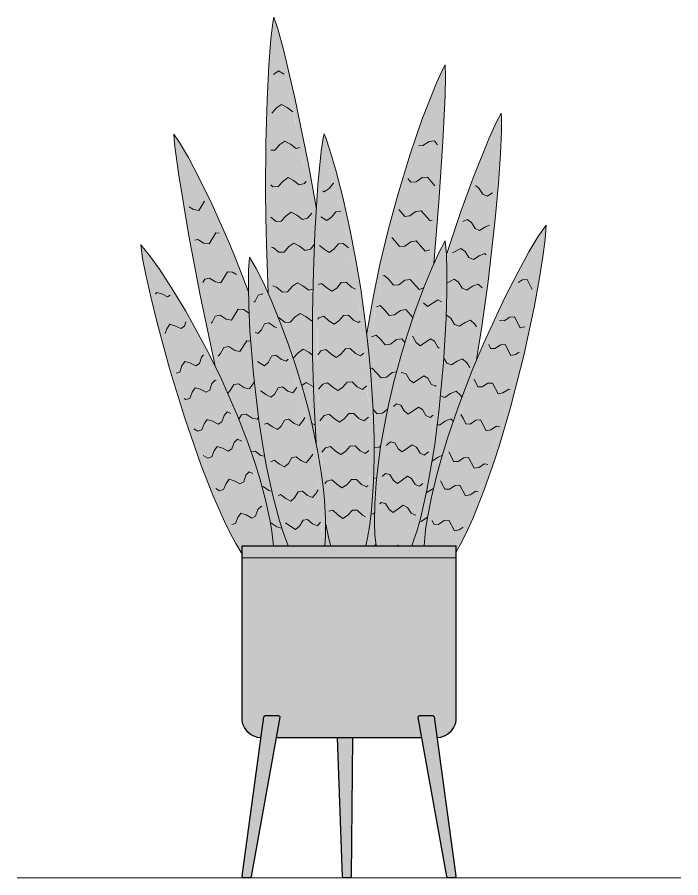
# Model space of a CAD drawing. Header units: metres. Extents: x 0 to 8.79, y -6.64 to 2.65.
# Drawn here: x 0.05 to 0.95, y -4.968 to -3.801 of the extents above; entities that cross this region are included whole.
import ezdxf

# ---------------------------------------------------------------- set-up
doc = ezdxf.new("R2010")
doc.units = ezdxf.units.M
for name, color, linetype, lineweight, true_color in [('VEG-HOJAS', 117, 'Continuous', 18, 0x2e5e38), ('VEG-MACETA', 25, 'Continuous', 25, 0x745440), ('VEG-NERVIOS', 115, 'Continuous', 9, 0x528c5c), ('VEG-TEXTO', 47, 'Continuous', 18, 0x464646)]:
    doc.layers.add(name, color=color, linetype=linetype, lineweight=lineweight, true_color=true_color)
doc.layers.add('VEG-RELLENO', color=253, linetype='Continuous', true_color=0x96c896)

# ---------------------------------------------------------------- blocks, each defined once
blk = doc.blocks.new('VEG_Sansevieria_ALZADO')
at = {"layer": 'VEG-RELLENO', "true_color": 0xded278}
h = blk.add_hatch(color=41, dxfattribs=at)
h.dxf.hatch_style = 1
h.paths.add_polyline_path([(-0.1096, 0.7927), (-0.1128, 0.8953), (-0.1132, 0.9305), (-0.1127, 0.9965), (-0.111, 1.0545), (-0.1086, 1.1022), (-0.1059, 1.1376), (-0.1035, 1.1596), (-0.1021, 1.167), (-0.0967, 1.1511), (-0.089, 1.1232), (-0.0733, 1.0579), (-0.0553, 0.9695), (-0.0443, 0.9073), (-0.0459, 0.8793), (-0.0612, 0.9684), (-0.0733, 1.0294), (-0.0848, 1.0811), (-0.0997, 1.1396), (-0.1026, 1.1018), (-0.105, 1.0543), (-0.1071, 0.9643), (-0.1068, 0.8954), (-0.1061, 0.8592), (-0.1028, 0.7769)])
at = {"layer": 'VEG-RELLENO', "true_color": 0x406d4b}
h = blk.add_hatch(color=105, dxfattribs=at)
h.dxf.hatch_style = 1
h.paths.add_polyline_path([(-0.0459, 0.8793), (-0.0489, 0.7945), (-0.0495, 0.7369), (-0.0488, 0.6783), (-0.0479, 0.6494), (-0.0447, 0.5893), (-0.0547, 0.6332), (-0.0683, 0.6817), (-0.0856, 0.7333), (-0.1028, 0.7769), (-0.1061, 0.8592), (-0.1068, 0.8954), (-0.1071, 0.9643), (-0.105, 1.0543), (-0.1026, 1.1018), (-0.0997, 1.1396), (-0.0848, 1.0811), (-0.0673, 0.9999), (-0.0552, 0.9352), (-0.0493, 0.9005)])
h.paths.add_polyline_path([(-0.0315, 0.4796), (-0.0273, 0.4599), (-0.0246, 0.45), (-0.0327, 0.45), (-0.0317, 0.4637)])
at = {"layer": 'VEG-RELLENO', "true_color": 0xded278}
h = blk.add_hatch(color=41, dxfattribs=at)
h.dxf.hatch_style = 1
h.paths.add_polyline_path([(0.0241, 0.7387), (0.0348, 0.7979), (0.0419, 0.8315), (0.0557, 0.8881), (0.0689, 0.9358), (0.0829, 0.9815), (0.099, 1.028), (0.1187, 1.0779), (0.1272, 1.0965), (0.1306, 1.1026), (0.1311, 1.087), (0.1305, 1.0604), (0.1274, 0.9987), (0.1218, 0.9163), (0.1151, 0.8331), (0.1076, 0.8156), (0.1135, 0.8859), (0.1198, 0.9736), (0.1237, 1.0428), (0.1249, 1.0771), (0.1119, 1.0453), (0.0941, 0.9959), (0.0803, 0.9531), (0.0635, 0.8944), (0.0516, 0.8465), (0.0407, 0.7967), (0.0342, 0.7628), (0.0267, 0.7158)])
at = {"layer": 'VEG-RELLENO', "true_color": 0x457450}
h = blk.add_hatch(color=105, dxfattribs=at)
h.dxf.hatch_style = 1
h.paths.add_polyline_path([(0.1074, 0.815), (0.0893, 0.7674), (0.0747, 0.7223), (0.0647, 0.6872), (0.0591, 0.6654), (0.0494, 0.621), (0.0418, 0.5772), (0.039, 0.556), (0.0361, 0.5258), (0.0346, 0.4977), (0.0346, 0.4808), (0.0352, 0.4653), (0.0367, 0.45), (0.0227, 0.45), (0.0252, 0.4612), (0.0281, 0.4789), (0.0305, 0.4988), (0.0332, 0.5366), (0.0342, 0.57), (0.0336, 0.6153), (0.0319, 0.6533), (0.0267, 0.7158), (0.0286, 0.7287), (0.0374, 0.7797), (0.0478, 0.8302), (0.0554, 0.8629), (0.0676, 0.9095), (0.0803, 0.9531), (0.0968, 1.004), (0.1119, 1.0453), (0.1249, 1.0771), (0.1237, 1.0428), (0.1198, 0.9736), (0.1135, 0.8859)])
at = {"layer": 'VEG-RELLENO', "true_color": 0xded278}
h = blk.add_hatch(color=41, dxfattribs=at)
h.dxf.hatch_style = 1
h.paths.add_polyline_path([(0.1323, 0.8452), (0.1572, 0.9194), (0.176, 0.9693), (0.1951, 1.0145), (0.2032, 1.0313), (0.2064, 1.0369), (0.2068, 1.0305), (0.2067, 1.0118), (0.2042, 0.9629), (0.1983, 0.8931), (0.1923, 0.8379), (0.1846, 0.7783), (0.1729, 0.7023), (0.1623, 0.6761), (0.1742, 0.7485), (0.1863, 0.8386), (0.1923, 0.8937), (0.1966, 0.9422), (0.1994, 0.9822), (0.2007, 1.0123), (0.1816, 0.9671), (0.1657, 0.9253), (0.1485, 0.8758), (0.1328, 0.8264)])
h = blk.add_hatch(color=41, dxfattribs=at)
h.dxf.hatch_style = 1
h.paths.add_polyline_path([(-0.1815, 0.6937), (-0.2019, 0.79), (-0.2216, 0.8949), (-0.2337, 0.9713), (-0.2366, 0.9949), (-0.2375, 1.0086), (-0.2298, 0.9972), (-0.2179, 0.9766), (-0.2019, 0.9462), (-0.1861, 0.9139), (-0.1622, 0.8602), (-0.1516, 0.8345), (-0.1364, 0.7948), (-0.136, 0.776), (-0.1572, 0.8323), (-0.1782, 0.882), (-0.1916, 0.9113), (-0.2072, 0.9435), (-0.2294, 0.9847), (-0.2194, 0.9182), (-0.2067, 0.8461), (-0.1902, 0.7624), (-0.1697, 0.6689)])
h = blk.add_hatch(color=41, dxfattribs=at)
h.dxf.hatch_style = 1
h.paths.add_polyline_path([(-0.0273, 0.4599), (-0.0315, 0.4796), (-0.0332, 0.5122), (-0.0364, 0.5405), (-0.0411, 0.5704), (-0.0447, 0.5893), (-0.0479, 0.6494), (-0.0493, 0.7076), (-0.0489, 0.7945), (-0.0462, 0.8742), (-0.0435, 0.9199), (-0.0406, 0.9575), (-0.0377, 0.9856), (-0.0352, 1.003), (-0.0339, 1.0089), (-0.029, 0.9964), (-0.0221, 0.9744), (-0.0085, 0.9229), (0.0015, 0.8779), (0.0128, 0.8173), (0.0201, 0.7704), (0.0271, 0.7119), (0.0319, 0.6533), (0.0341, 0.5968), (0.0336, 0.5446), (0.0324, 0.5208), (0.0305, 0.4988), (0.0281, 0.4789), (0.0252, 0.4612), (0.0227, 0.45), (0.0165, 0.45), (0.0193, 0.4623), (0.0222, 0.4797), (0.0246, 0.4994), (0.0264, 0.5212), (0.0276, 0.5448), (0.0282, 0.57), (0.0276, 0.6152), (0.0259, 0.6529), (0.0238, 0.682), (0.02, 0.7211), (0.0141, 0.7696), (0.0099, 0.798), (0.0022, 0.843), (-0.0043, 0.8767), (-0.0143, 0.9215), (-0.0237, 0.958), (-0.0317, 0.9852), (-0.0346, 0.957), (-0.0376, 0.9195), (-0.0413, 0.8486), (-0.0433, 0.7659), (-0.0433, 0.7077), (-0.0419, 0.6496), (-0.0406, 0.6213), (-0.037, 0.5676), (-0.0346, 0.5426), (-0.0287, 0.4979), (-0.0252, 0.4785), (-0.0215, 0.4614), (-0.0184, 0.45), (-0.0246, 0.45)])
at = {"layer": 'VEG-RELLENO', "true_color": 0x457450}
h = blk.add_hatch(color=105, dxfattribs=at)
h.dxf.hatch_style = 1
h.paths.add_polyline_path([(0.1623, 0.6761), (0.1471, 0.6357), (0.1391, 0.6127), (0.1272, 0.5752), (0.1191, 0.5464), (0.1118, 0.5162), (0.1064, 0.4885), (0.1039, 0.4719), (0.1021, 0.45), (0.085, 0.45), (0.0927, 0.4729), (0.0972, 0.489), (0.1056, 0.5255), (0.1129, 0.5662), (0.1192, 0.6097), (0.1242, 0.6543), (0.1295, 0.7195), (0.1323, 0.7776), (0.1328, 0.8264), (0.1485, 0.8758), (0.1657, 0.9253), (0.1816, 0.9671), (0.2007, 1.0123), (0.1994, 0.9822), (0.1966, 0.9422), (0.1923, 0.8937), (0.1863, 0.8386), (0.1742, 0.7485), (0.1643, 0.6868)])
at = {"layer": 'VEG-RELLENO', "true_color": 0x406d4b}
h = blk.add_hatch(color=105, dxfattribs=at)
h.dxf.hatch_style = 1
h.paths.add_polyline_path([(-0.1359, 0.7754), (-0.1331, 0.7231), (-0.1297, 0.6832), (-0.125, 0.6413), (-0.1191, 0.5987), (-0.1119, 0.5573), (-0.1035, 0.5186), (-0.0943, 0.484), (-0.0894, 0.4687), (-0.0823, 0.45), (-0.1025, 0.45), (-0.1045, 0.47), (-0.1072, 0.4859), (-0.1131, 0.5125), (-0.1209, 0.5414), (-0.1321, 0.576), (-0.1425, 0.6046), (-0.1543, 0.6337), (-0.1697, 0.6689), (-0.1902, 0.7624), (-0.2067, 0.8461), (-0.2194, 0.9182), (-0.2294, 0.9847), (-0.2072, 0.9435), (-0.1916, 0.9113), (-0.1782, 0.882), (-0.1572, 0.8323), (-0.1467, 0.8054)])
at = {"layer": 'VEG-RELLENO', "true_color": 0x4d7b59}
h = blk.add_hatch(color=115, dxfattribs=at)
h.dxf.hatch_style = 1
h.paths.add_polyline_path([(-0.0184, 0.45), (-0.0215, 0.4614), (-0.0252, 0.4785), (-0.0287, 0.4979), (-0.0346, 0.5426), (-0.039, 0.5939), (-0.0406, 0.6213), (-0.0428, 0.6785), (-0.0433, 0.7659), (-0.0413, 0.8486), (-0.0376, 0.9195), (-0.0346, 0.957), (-0.0317, 0.9852), (-0.0191, 0.9408), (-0.0094, 0.9), (0.0006, 0.8518), (0.0099, 0.798), (0.0179, 0.7406), (0.0238, 0.682), (0.0268, 0.6339), (0.0281, 0.5967), (0.028, 0.5616), (0.0264, 0.5212), (0.0246, 0.4994), (0.0222, 0.4797), (0.0193, 0.4623), (0.0165, 0.45)])
at = {"layer": 'VEG-RELLENO', "true_color": 0xded278}
h = blk.add_hatch(color=41, dxfattribs=at)
h.dxf.hatch_style = 1
h.paths.add_polyline_path([(0.1024, 0.4571), (0.1052, 0.4802), (0.1097, 0.5065), (0.1191, 0.5464), (0.125, 0.5678), (0.1341, 0.5976), (0.1471, 0.6357), (0.1556, 0.6588), (0.1676, 0.6892), (0.1832, 0.7263), (0.2114, 0.7869), (0.2288, 0.821), (0.2441, 0.8487), (0.2561, 0.869), (0.2673, 0.8852), (0.2668, 0.874), (0.2647, 0.8549), (0.258, 0.811), (0.2468, 0.7527), (0.237, 0.7083), (0.2255, 0.6616), (0.2125, 0.6144), (0.1984, 0.5686), (0.1835, 0.526), (0.1683, 0.4881), (0.1608, 0.4715), (0.1535, 0.4565), (0.145, 0.4413), (0.145, 0.45), (0.1431, 0.45), (0.1554, 0.474), (0.1628, 0.4905), (0.1778, 0.5281), (0.1926, 0.5705), (0.1998, 0.593), (0.2134, 0.6396), (0.2256, 0.6866), (0.241, 0.7539), (0.252, 0.8121), (0.2596, 0.8632), (0.2493, 0.8457), (0.2341, 0.8182), (0.2075, 0.7652), (0.1918, 0.7309), (0.1793, 0.7019), (0.1612, 0.6566), (0.1527, 0.6337), (0.1399, 0.5957), (0.1308, 0.5662), (0.1249, 0.5449), (0.1177, 0.5149), (0.1123, 0.4875), (0.1099, 0.4712), (0.1081, 0.45), (0.1021, 0.45)])
h = blk.add_hatch(color=41, dxfattribs=at)
h.dxf.hatch_style = 1
h.paths.add_polyline_path([(0.0367, 0.45), (0.0346, 0.4808), (0.0346, 0.4977), (0.0361, 0.5258), (0.039, 0.556), (0.0418, 0.5772), (0.0466, 0.6063), (0.054, 0.6433), (0.0591, 0.6654), (0.0667, 0.6944), (0.0767, 0.7292), (0.0924, 0.7761), (0.1016, 0.8007), (0.1127, 0.8277), (0.1218, 0.8475), (0.1306, 0.8636), (0.1319, 0.8532), (0.1326, 0.8355), (0.1327, 0.7945), (0.1307, 0.7399), (0.1263, 0.6764), (0.1219, 0.632), (0.1162, 0.5877), (0.1094, 0.5454), (0.1015, 0.5066), (0.0927, 0.4729), (0.085, 0.45), (0.0786, 0.45), (0.087, 0.4746), (0.0914, 0.4906), (0.0997, 0.5267), (0.107, 0.5672), (0.1132, 0.6105), (0.1203, 0.677), (0.1247, 0.7402), (0.1267, 0.7946), (0.1264, 0.8431), (0.1129, 0.8127), (0.095, 0.7655), (0.0845, 0.7339), (0.0764, 0.7069), (0.065, 0.664), (0.0568, 0.6272), (0.0512, 0.5979), (0.0477, 0.5763), (0.0435, 0.5417), (0.0414, 0.5157), (0.0406, 0.4976), (0.0412, 0.4657), (0.0427, 0.45)])
h = blk.add_hatch(color=41, dxfattribs=at)
h.dxf.hatch_style = 1
h.paths.add_polyline_path([(-0.145, 0.439), (-0.1612, 0.4675), (-0.1689, 0.4832), (-0.1846, 0.5189), (-0.2003, 0.5591), (-0.223, 0.6245), (-0.2433, 0.6908), (-0.2602, 0.7524), (-0.2689, 0.7879), (-0.2756, 0.8175), (-0.2799, 0.8397), (-0.2824, 0.8585), (-0.2754, 0.8503), (-0.2643, 0.8355), (-0.2406, 0.7999), (-0.218, 0.7624), (-0.194, 0.7184), (-0.1802, 0.6911), (-0.1605, 0.6482), (-0.1425, 0.6046), (-0.1273, 0.5619), (-0.1191, 0.5349), (-0.1108, 0.5032), (-0.1045, 0.47), (-0.1025, 0.45), (-0.1086, 0.45), (-0.1105, 0.4692), (-0.1131, 0.4848), (-0.1189, 0.5111), (-0.1267, 0.5397), (-0.133, 0.56), (-0.1428, 0.5881), (-0.1568, 0.6241), (-0.166, 0.6458), (-0.1856, 0.6885), (-0.1993, 0.7156), (-0.2165, 0.7476), (-0.2456, 0.7967), (-0.2622, 0.8219), (-0.2735, 0.8379), (-0.2631, 0.7893), (-0.2492, 0.7343), (-0.2311, 0.6707), (-0.2173, 0.6263), (-0.1947, 0.5612), (-0.1791, 0.5212), (-0.1635, 0.4858), (-0.1559, 0.4702), (-0.1447, 0.45)])
at = {"layer": 'VEG-RELLENO', "true_color": 0x406d4b}
h = blk.add_hatch(color=105, dxfattribs=at)
h.dxf.hatch_style = 1
h.paths.add_polyline_path([(0.1431, 0.45), (0.1081, 0.45), (0.1099, 0.4712), (0.1123, 0.4875), (0.1177, 0.5149), (0.1249, 0.5449), (0.133, 0.5735), (0.1448, 0.6108), (0.1555, 0.6413), (0.1701, 0.6795), (0.1824, 0.7092), (0.1981, 0.745), (0.2257, 0.8019), (0.242, 0.8328), (0.2596, 0.8632), (0.2548, 0.8285), (0.2488, 0.794), (0.241, 0.7539), (0.2312, 0.7097), (0.2197, 0.6631), (0.2067, 0.6161), (0.1926, 0.5705), (0.1853, 0.5488), (0.1703, 0.5086), (0.1628, 0.4905), (0.1554, 0.474)])
at = {"layer": 'VEG-RELLENO', "true_color": 0xded278}
h = blk.add_hatch(color=41, dxfattribs=at)
h.dxf.hatch_style = 1
h.paths.add_polyline_path([(-0.0868, 0.4618), (-0.0943, 0.484), (-0.099, 0.5007), (-0.1078, 0.5375), (-0.1156, 0.5778), (-0.125, 0.6413), (-0.1316, 0.7035), (-0.1353, 0.7592), (-0.1364, 0.7901), (-0.1365, 0.8146), (-0.136, 0.8316), (-0.1349, 0.8416), (-0.1295, 0.8332), (-0.1216, 0.8181), (-0.1051, 0.7823), (-0.0856, 0.7333), (-0.0725, 0.6951), (-0.0603, 0.6542), (-0.0496, 0.6121), (-0.0411, 0.5704), (-0.0351, 0.5308), (-0.032, 0.4947), (-0.0317, 0.4637), (-0.0327, 0.45), (-0.0387, 0.45), (-0.0377, 0.4639), (-0.0375, 0.4784), (-0.0386, 0.5031), (-0.0411, 0.5301), (-0.0437, 0.5494), (-0.0483, 0.5762), (-0.0554, 0.6108), (-0.0605, 0.6318), (-0.072, 0.6732), (-0.0804, 0.6998), (-0.0913, 0.7312), (-0.1106, 0.7799), (-0.122, 0.8052), (-0.1304, 0.8221), (-0.13, 0.7756), (-0.1271, 0.7235), (-0.1216, 0.6631), (-0.1163, 0.6208), (-0.1097, 0.5788), (-0.106, 0.5584), (-0.0977, 0.52), (-0.0885, 0.4857), (-0.0837, 0.4706), (-0.0758, 0.45), (-0.0823, 0.45)])
at = {"layer": 'VEG-RELLENO', "true_color": 0x4d7b59}
h = blk.add_hatch(color=115, dxfattribs=at)
h.dxf.hatch_style = 1
h.paths.add_polyline_path([(0.0427, 0.45), (0.0412, 0.4657), (0.0406, 0.4809), (0.041, 0.5066), (0.0428, 0.535), (0.0449, 0.5552), (0.0489, 0.5835), (0.0552, 0.6199), (0.0599, 0.642), (0.0705, 0.6857), (0.0784, 0.7137), (0.0887, 0.747), (0.1072, 0.7985), (0.1182, 0.8253), (0.1264, 0.8431), (0.1268, 0.8099), (0.1256, 0.7596), (0.1236, 0.7198), (0.1203, 0.677), (0.1159, 0.6326), (0.1103, 0.5886), (0.1035, 0.5465), (0.0997, 0.5267), (0.0914, 0.4906), (0.087, 0.4746), (0.0786, 0.45)])
h = blk.add_hatch(color=115, dxfattribs=at)
h.dxf.hatch_style = 1
h.paths.add_polyline_path([(-0.1086, 0.45), (-0.1447, 0.45), (-0.1559, 0.4702), (-0.1635, 0.4858), (-0.1712, 0.5028), (-0.1869, 0.5407), (-0.21, 0.6042), (-0.2244, 0.6486), (-0.2376, 0.6925), (-0.2492, 0.7343), (-0.259, 0.7723), (-0.2667, 0.8049), (-0.2735, 0.8379), (-0.2543, 0.8101), (-0.2364, 0.7817), (-0.2199, 0.7535), (-0.2062, 0.7288), (-0.189, 0.6953), (-0.1756, 0.6674), (-0.166, 0.6458), (-0.1539, 0.6169), (-0.1402, 0.581), (-0.133, 0.56), (-0.1212, 0.5202), (-0.1149, 0.4933), (-0.1105, 0.4692)])
at = {"layer": 'VEG-RELLENO', "true_color": 0x457450}
h = blk.add_hatch(color=105, dxfattribs=at)
h.dxf.hatch_style = 1
h.paths.add_polyline_path([(-0.0758, 0.45), (-0.0837, 0.4706), (-0.0885, 0.4857), (-0.0977, 0.52), (-0.106, 0.5584), (-0.1097, 0.5788), (-0.1163, 0.6208), (-0.1216, 0.6631), (-0.1271, 0.7235), (-0.13, 0.7756), (-0.1304, 0.8221), (-0.1165, 0.7934), (-0.1043, 0.765), (-0.0913, 0.7312), (-0.0782, 0.6933), (-0.0661, 0.6526), (-0.0554, 0.6108), (-0.0483, 0.5762), (-0.0437, 0.5494), (-0.0401, 0.5209), (-0.038, 0.4944), (-0.0377, 0.4639), (-0.0387, 0.45)])
at = {"layer": 'VEG-RELLENO', "true_color": 0xf8f6f2}
h = blk.add_hatch(color=7, dxfattribs=at)
h.dxf.hatch_style = 1
h.paths.add_polyline_path([(0.1445, 0.2109), (0.1419, 0.2037), (0.1391, 0.1995), (0.1355, 0.1959), (0.1289, 0.192), (0.1215, 0.1901), (0.1195, 0.19), (0.1152, 0.2193), (0.1137, 0.22), (0.0958, 0.22), (0.0943, 0.2193), (0.0938, 0.2178), (0.0988, 0.19), (-0.0988, 0.19), (-0.0938, 0.2176), (-0.094, 0.219), (-0.0956, 0.22), (-0.1138, 0.22), (-0.115, 0.2194), (-0.1156, 0.2185), (-0.1195, 0.19), (-0.1241, 0.1905), (-0.1289, 0.192), (-0.1355, 0.1959), (-0.1391, 0.1995), (-0.1419, 0.2037), (-0.1445, 0.2109), (-0.145, 0.216), (-0.145, 0.45), (0.145, 0.45), (0.145, 0.216)])
at = {"layer": 'VEG-RELLENO', "true_color": 0xc89a6c}
h = blk.add_hatch(color=43, dxfattribs=at)
h.dxf.hatch_style = 1
h.paths.add_polyline_path([(-0.1156, 0.2185), (-0.115, 0.2194), (-0.1138, 0.22), (-0.0958, 0.22), (-0.0944, 0.2194), (-0.0938, 0.218), (-0.1329, 0.0016), (-0.1345, 0), (-0.1431, 0), (-0.1445, 0.0008), (-0.1449, 0.0023)])
h = blk.add_hatch(color=43, dxfattribs=at)
h.dxf.hatch_style = 1
h.paths.add_polyline_path([(0.0938, 0.2176), (0.0943, 0.2193), (0.0958, 0.22), (0.1138, 0.22), (0.115, 0.2194), (0.1156, 0.2185), (0.1449, 0.0023), (0.1446, 0.0009), (0.1433, 0), (0.1345, 0), (0.1329, 0.0016)])
at = {"layer": 'VEG-RELLENO', "true_color": 0xb88e63}
h = blk.add_hatch(color=43, dxfattribs=at)
h.dxf.hatch_style = 1
h.paths.add_polyline_path([(0.0031, 0.002), (0.0025, 0.0006), (0.0011, 0), (-0.0074, 0), (-0.0085, 0.0007), (-0.009, 0.0017), (-0.0157, 0.19), (0.0049, 0.19)])
at = {"layer": 'VEG-HOJAS'}
for points in [[(-0.1096, 0.7927), (-0.1121, 0.8591), (-0.1128, 0.8953), (-0.1132, 0.9305), (-0.1127, 0.9965), (-0.111, 1.0545), (-0.1086, 1.1022), (-0.1059, 1.1376), (-0.1035, 1.1596), (-0.1021, 1.167), (-0.0967, 1.1511), (-0.089, 1.1232), (-0.0733, 1.0579), (-0.0553, 0.9695), (-0.0443, 0.9073)], [(0.0241, 0.7387), (0.0332, 0.7894), (0.0419, 0.8315), (0.0536, 0.8801), (0.0661, 0.9263), (0.0829, 0.9815), (0.099, 1.028), (0.1187, 1.0779), (0.1272, 1.0965), (0.1306, 1.1026), (0.1311, 1.087), (0.1305, 1.0604), (0.1274, 0.9987), (0.1218, 0.9163), (0.1151, 0.8331)], [(0.1323, 0.8452), (0.1515, 0.9034), (0.1683, 0.9494), (0.1895, 1.002), (0.1997, 1.0243), (0.2064, 1.0369), (0.2068, 1.0305), (0.2067, 1.0118), (0.2054, 0.9818), (0.2026, 0.9417), (0.1983, 0.8931), (0.1886, 0.8085), (0.1802, 0.7476), (0.1729, 0.7023)], [(-0.1815, 0.6937), (-0.2019, 0.79), (-0.2173, 0.8707), (-0.2314, 0.9556), (-0.2366, 0.9949), (-0.2375, 1.0086), (-0.2298, 0.9972), (-0.2179, 0.9766), (-0.2019, 0.9462), (-0.1861, 0.9139), (-0.1622, 0.8602), (-0.1516, 0.8345), (-0.1364, 0.7948)], [(-0.0447, 0.5893), (-0.0479, 0.6494), (-0.0493, 0.7076), (-0.0493, 0.766), (-0.0482, 0.8222), (-0.0462, 0.8742), (-0.0421, 0.9398), (-0.0377, 0.9856), (-0.0352, 1.003), (-0.0339, 1.0089), (-0.0315, 1.0033), (-0.0258, 0.9867), (-0.0179, 0.9596), (-0.0085, 0.9229), (0.0015, 0.8779), (0.0097, 0.8353), (0.0159, 0.7989), (0.0226, 0.751), (0.0271, 0.7119), (0.0298, 0.6825), (0.0328, 0.6342), (0.0341, 0.5968), (0.0342, 0.57), (0.0332, 0.5366), (0.0305, 0.4988), (0.0281, 0.4789), (0.0252, 0.4612), (0.0227, 0.45)], [(0.1021, 0.45), (0.1039, 0.4719), (0.1064, 0.4885), (0.1118, 0.5162), (0.1191, 0.5464), (0.125, 0.5678), (0.1341, 0.5976), (0.1471, 0.6357), (0.1556, 0.6588), (0.1676, 0.6892), (0.1832, 0.7263), (0.2114, 0.7869), (0.2288, 0.821), (0.2441, 0.8487), (0.2561, 0.869), (0.2673, 0.8852), (0.2659, 0.8656), (0.2629, 0.8422), (0.258, 0.811), (0.251, 0.7734), (0.237, 0.7083), (0.2192, 0.638), (0.2055, 0.5913), (0.1984, 0.5686), (0.1835, 0.526), (0.1683, 0.4881), (0.1608, 0.4715), (0.1535, 0.4565), (0.145, 0.4413)], [(0.0367, 0.45), (0.0352, 0.4653), (0.0346, 0.4808), (0.035, 0.5069), (0.0368, 0.5355), (0.039, 0.556), (0.0429, 0.5844), (0.0494, 0.621), (0.054, 0.6433), (0.061, 0.6727), (0.0706, 0.7086), (0.0788, 0.7357), (0.0893, 0.7674), (0.1016, 0.8007), (0.1127, 0.8277), (0.1218, 0.8475), (0.1306, 0.8636), (0.1323, 0.8454), (0.1328, 0.8236), (0.1327, 0.7945), (0.1316, 0.7593), (0.1281, 0.6982), (0.1219, 0.632), (0.1162, 0.5877), (0.1129, 0.5662), (0.1056, 0.5255), (0.0972, 0.489), (0.0927, 0.4729), (0.085, 0.45)], [(-0.145, 0.439), (-0.1537, 0.4534), (-0.1612, 0.4675), (-0.1689, 0.4832), (-0.1846, 0.5189), (-0.2003, 0.5591), (-0.223, 0.6245), (-0.2433, 0.6908), (-0.2602, 0.7524), (-0.2689, 0.7879), (-0.2756, 0.8175), (-0.2799, 0.8397), (-0.2824, 0.8585), (-0.2704, 0.8438), (-0.2572, 0.8253), (-0.2406, 0.7999), (-0.2214, 0.7683), (-0.2044, 0.7379), (-0.1905, 0.7118), (-0.1735, 0.677), (-0.1605, 0.6482), (-0.1512, 0.6264), (-0.1372, 0.5902), (-0.1273, 0.5619), (-0.1209, 0.5414), (-0.1131, 0.5125), (-0.1072, 0.4859), (-0.1045, 0.47), (-0.1025, 0.45)], [(-0.0823, 0.45), (-0.0894, 0.4687), (-0.0943, 0.484), (-0.1035, 0.5186), (-0.1119, 0.5573), (-0.1156, 0.5778), (-0.1222, 0.62), (-0.1297, 0.6832), (-0.1343, 0.7417), (-0.1359, 0.7754), (-0.1365, 0.8032), (-0.1363, 0.8241), (-0.1349, 0.8416), (-0.1259, 0.8265), (-0.1166, 0.8078), (-0.1051, 0.7823), (-0.0923, 0.7509), (-0.0823, 0.724), (-0.0725, 0.6951), (-0.0623, 0.6611), (-0.0547, 0.6332), (-0.0496, 0.6121), (-0.0424, 0.5773), (-0.0378, 0.5503), (-0.0351, 0.5308), (-0.0332, 0.5122), (-0.0317, 0.4866), (-0.0317, 0.4637), (-0.0327, 0.45)], [(-0.0246, 0.45), (-0.0273, 0.4599), (-0.0315, 0.4796)]]:
    blk.add_lwpolyline(points, dxfattribs=at)
at = {"layer": 'VEG-MACETA'}
for points in [[(-0.1195, 0.19), (-0.1241, 0.1905), (-0.1289, 0.192), (-0.1334, 0.1944), (-0.1374, 0.1976), (-0.1419, 0.2037), (-0.1439, 0.2085), (-0.1449, 0.2135), (-0.145, 0.45), (0.145, 0.45), (0.1449, 0.2135), (0.1439, 0.2085), (0.1419, 0.2037), (0.1374, 0.1976), (0.1334, 0.1944), (0.1289, 0.192), (0.1241, 0.1905), (0.1195, 0.19)], [(0.0988, 0.19), (-0.0988, 0.19)], [(0.0049, 0.19), (0.0031, 0.002), (0.0025, 0.0006), (0.0011, 0), (-0.0074, 0), (-0.0085, 0.0007), (-0.009, 0.0017), (-0.0157, 0.19)]]:
    blk.add_lwpolyline(points, dxfattribs=at)
at = {"layer": 'VEG-MACETA', "lineweight": 9}
blk.add_lwpolyline([(-0.145, 0.434), (0.145, 0.434)], dxfattribs=at)
at = {"layer": 'VEG-MACETA'}
for points in [[(-0.1156, 0.2183), (-0.115, 0.2194), (-0.1138, 0.22), (-0.0958, 0.22), (-0.0944, 0.2194), (-0.0938, 0.218), (-0.1329, 0.0016), (-0.1345, 0), (-0.1431, 0), (-0.1445, 0.0008), (-0.1449, 0.0023)], [(0.0938, 0.2176), (0.0943, 0.2193), (0.0958, 0.22), (0.1138, 0.22), (0.115, 0.2194), (0.1156, 0.2185), (0.1449, 0.0023), (0.1446, 0.0009), (0.1433, 0), (0.1345, 0), (0.1329, 0.0016)]]:
    blk.add_lwpolyline(points, close=True, dxfattribs=at)
at = {"layer": 'VEG-NERVIOS'}
for points in [[(-0.088, 1.09), (-0.0956, 1.0941), (-0.1023, 1.0894)], [(-0.0764, 1.0389), (-0.084, 1.0447), (-0.0915, 1.0487), (-0.0983, 1.044), (-0.1046, 1.0367)], [(-0.0665, 0.9904), (-0.0718, 0.989), (-0.0795, 0.995), (-0.0871, 0.999), (-0.0938, 0.9943), (-0.1004, 0.9868), (-0.1058, 0.9866)], [(0.1201, 0.994), (0.1158, 0.9994), (0.1086, 0.9987), (0.1003, 0.993), (0.0941, 0.9926)], [(-0.0579, 0.9445), (-0.0604, 0.9415), (-0.0674, 0.9397), (-0.0751, 0.9456), (-0.0827, 0.9496), (-0.0894, 0.9449), (-0.096, 0.9375), (-0.1031, 0.9372), (-0.1061, 0.9397)], [(0.1164, 0.9384), (0.1064, 0.9503), (0.0991, 0.9496), (0.0909, 0.9437), (0.0837, 0.9432), (0.0798, 0.9482)], [(-0.0205, 0.9422), (-0.0211, 0.9421), (-0.0271, 0.9346), (-0.0335, 0.9303), (-0.0357, 0.9316)], [(0.1945, 0.9288), (0.1875, 0.9244), (0.1813, 0.9269), (0.1763, 0.9354), (0.1717, 0.9387)], [(-0.1958, 0.9178), (-0.2035, 0.905), (-0.2107, 0.9061), (-0.217, 0.9097)], [(-0.0504, 0.9014), (-0.0562, 0.8945), (-0.0632, 0.8927), (-0.0709, 0.8986), (-0.0785, 0.9026), (-0.0853, 0.8979), (-0.0918, 0.8905), (-0.099, 0.8902), (-0.1059, 0.8959)], [(-0.0113, 0.9038), (-0.0178, 0.9033), (-0.0239, 0.8958), (-0.0302, 0.8915), (-0.038, 0.8965)], [(0.1129, 0.8915), (0.1099, 0.8907), (0.0981, 0.9044), (0.0908, 0.9036), (0.0827, 0.8976), (0.0755, 0.897), (0.0678, 0.9064)], [(0.1904, 0.885), (0.1852, 0.8829), (0.1772, 0.8778), (0.171, 0.8803), (0.166, 0.8888), (0.1601, 0.8929), (0.1543, 0.8898)], [(-0.1759, 0.8744), (-0.1804, 0.8745), (-0.1895, 0.8597), (-0.1967, 0.8608), (-0.2049, 0.8658), (-0.2091, 0.8649)], [(0.1097, 0.8518), (0.1031, 0.85), (0.0911, 0.8636), (0.0839, 0.8626), (0.0758, 0.8566), (0.0686, 0.856), (0.0627, 0.8634), (0.0579, 0.8683)], [(-0.0468, 0.8591), (-0.0524, 0.8524), (-0.0595, 0.8506), (-0.0672, 0.8565), (-0.0747, 0.8606), (-0.0815, 0.8559), (-0.088, 0.8484), (-0.0952, 0.8482), (-0.103, 0.8546), (-0.105, 0.8553)], [(-0.0009, 0.8541), (-0.0077, 0.8603), (-0.0144, 0.8598), (-0.0205, 0.8524), (-0.0269, 0.8481), (-0.0339, 0.8526), (-0.0399, 0.8575)], [(0.186, 0.8448), (0.1841, 0.8467), (0.1766, 0.8435), (0.1687, 0.8385), (0.1624, 0.841), (0.1574, 0.8494), (0.1515, 0.8535), (0.1403, 0.8474)], [(-0.1528, 0.8183), (-0.1578, 0.8214), (-0.1646, 0.8217), (-0.1739, 0.807), (-0.181, 0.8082), (-0.1893, 0.8132), (-0.1957, 0.812), (-0.1982, 0.8072)], [(0.1013, 0.7999), (0.095, 0.798), (0.0829, 0.8115), (0.0756, 0.8104), (0.0676, 0.8043), (0.0605, 0.8036), (0.0545, 0.8109), (0.0483, 0.817), (0.0458, 0.8162)], [(-0.0488, 0.7984), (-0.0547, 0.7969), (-0.0624, 0.8028), (-0.07, 0.8068), (-0.0767, 0.8021), (-0.0833, 0.7947), (-0.0904, 0.7944), (-0.0982, 0.8008), (-0.1031, 0.8026)], [(0.0088, 0.7984), (0.0032, 0.8011), (-0.0039, 0.8076), (-0.0106, 0.8072), (-0.0167, 0.7997), (-0.0231, 0.7955), (-0.0301, 0.8), (-0.0372, 0.806), (-0.0416, 0.8046)], [(0.1805, 0.8002), (0.1752, 0.8052), (0.1677, 0.8021), (0.1598, 0.797), (0.1535, 0.7995), (0.1485, 0.8079), (0.1426, 0.812), (0.1328, 0.8066)], [(0.2485, 0.7978), (0.2418, 0.8113), (0.2355, 0.8111), (0.2296, 0.8073)], [(-0.2427, 0.7901), (-0.246, 0.788), (-0.2539, 0.7919), (-0.2611, 0.7939), (-0.2626, 0.7914)], [(-0.1167, 0.7913), (-0.1173, 0.7917), (-0.1231, 0.7903), (-0.1274, 0.7821), (-0.1291, 0.7805)], [(0.1253, 0.7809), (0.1205, 0.7837), (0.1065, 0.7747), (0.1011, 0.7795)], [(-0.1355, 0.7656), (-0.1433, 0.7706), (-0.1501, 0.771), (-0.1595, 0.7564), (-0.1667, 0.7577), (-0.1748, 0.7628), (-0.1813, 0.7617), (-0.1857, 0.7534), (-0.187, 0.752)], [(0.0867, 0.7598), (0.0769, 0.7706), (0.0697, 0.7695), (0.0617, 0.7633), (0.0546, 0.7625), (0.0485, 0.7698), (0.0423, 0.7759), (0.0374, 0.7742)], [(-0.0493, 0.7559), (-0.051, 0.7555), (-0.0587, 0.7614), (-0.0663, 0.7654), (-0.0731, 0.7608), (-0.0796, 0.7533), (-0.0868, 0.753), (-0.0945, 0.7595), (-0.0959, 0.7599)], [(0.015, 0.7547), (0.013, 0.753), (0.0062, 0.7563), (-0.0009, 0.7629), (-0.0076, 0.7625), (-0.0138, 0.7551), (-0.0202, 0.751), (-0.0272, 0.7555), (-0.0342, 0.7615), (-0.0408, 0.7595), (-0.0423, 0.7576)], [(0.173, 0.7471), (0.1706, 0.7509), (0.1649, 0.7562), (0.1574, 0.753), (0.1496, 0.7479), (0.1433, 0.7504), (0.1382, 0.7588), (0.1322, 0.7628), (0.1317, 0.7626)], [(0.2385, 0.747), (0.232, 0.7459), (0.2246, 0.7606), (0.2183, 0.7603), (0.2105, 0.7553), (0.2043, 0.7559)], [(-0.2213, 0.7539), (-0.2231, 0.7479), (-0.2281, 0.7447), (-0.236, 0.7487), (-0.2431, 0.7507), (-0.247, 0.7446), (-0.2492, 0.7381)], [(-0.0979, 0.7459), (-0.1012, 0.7471), (-0.1086, 0.7527), (-0.1144, 0.7513), (-0.1188, 0.7432), (-0.1238, 0.7383), (-0.1272, 0.7401)], [(0.0758, 0.7261), (0.0715, 0.731), (0.0643, 0.7298), (0.0564, 0.7235), (0.0492, 0.7227), (0.0431, 0.7299), (0.0368, 0.7359), (0.0304, 0.7336)], [(-0.1334, 0.7279), (-0.1384, 0.7282), (-0.1479, 0.7137), (-0.155, 0.7151), (-0.1632, 0.7203), (-0.1696, 0.7192), (-0.1741, 0.711), (-0.1774, 0.7074)], [(0.1225, 0.7184), (0.1205, 0.7194), (0.1159, 0.7276), (0.1104, 0.7307), (0.0965, 0.7216), (0.0912, 0.7259), (0.0866, 0.734), (0.0857, 0.7343)], [(-0.0493, 0.7086), (-0.0544, 0.7126), (-0.062, 0.7167), (-0.0688, 0.712), (-0.0756, 0.7045)], [(0.0201, 0.7114), (0.0157, 0.7077), (0.0089, 0.711), (0.0018, 0.7177), (-0.0049, 0.7173), (-0.0111, 0.71), (-0.0176, 0.7058), (-0.0245, 0.7104), (-0.0315, 0.7164), (-0.0381, 0.7145), (-0.0423, 0.7094)], [(0.2308, 0.7126), (0.226, 0.7095), (0.2194, 0.7084), (0.212, 0.723), (0.2058, 0.7228), (0.1979, 0.7177), (0.1919, 0.718), (0.1895, 0.7233)], [(-0.1972, 0.7093), (-0.2, 0.7062), (-0.2028, 0.6973), (-0.2078, 0.6942), (-0.2157, 0.6982), (-0.2228, 0.7003), (-0.2267, 0.6943), (-0.2296, 0.6858), (-0.2342, 0.6845)], [(-0.0827, 0.7035), (-0.0851, 0.7004), (-0.0917, 0.703), (-0.0991, 0.7086), (-0.1049, 0.7072), (-0.1093, 0.6991), (-0.1145, 0.6943), (-0.1242, 0.7)], [(0.1641, 0.6919), (0.1598, 0.6985), (0.1541, 0.7039), (0.1467, 0.7006), (0.1388, 0.6955), (0.1325, 0.6979), (0.1285, 0.7045)], [(0.0644, 0.6862), (0.0587, 0.6852), (0.0509, 0.6788), (0.0437, 0.6778), (0.0375, 0.685), (0.0312, 0.6909), (0.0291, 0.6902)], [(0.1184, 0.6674), (0.1172, 0.6665), (0.1116, 0.6693), (0.1069, 0.6775), (0.1014, 0.6805), (0.0876, 0.6713), (0.0822, 0.6755), (0.0775, 0.6836), (0.0717, 0.6851), (0.0713, 0.6848)], [(-0.18, 0.6743), (-0.1816, 0.675), (-0.186, 0.6703), (-0.1888, 0.6614), (-0.1939, 0.6584), (-0.2017, 0.6625), (-0.2088, 0.6646), (-0.2128, 0.6587), (-0.2158, 0.6502), (-0.2214, 0.6486), (-0.2237, 0.6499)], [(-0.1285, 0.672), (-0.1348, 0.6631), (-0.1418, 0.6646), (-0.1499, 0.6699), (-0.1564, 0.6689), (-0.161, 0.6607), (-0.1644, 0.657)], [(-0.0706, 0.6648), (-0.0763, 0.6576), (-0.0829, 0.6601), (-0.0902, 0.6658), (-0.096, 0.6645), (-0.1005, 0.6564), (-0.1057, 0.6516), (-0.1126, 0.6554), (-0.1197, 0.6604), (-0.1202, 0.6602)], [(-0.0484, 0.6663), (-0.058, 0.6719), (-0.0641, 0.6677)], [(0.0239, 0.6671), (0.0181, 0.6624), (0.0113, 0.6657), (0.0043, 0.6724), (-0.0024, 0.6721), (-0.0087, 0.6648), (-0.0152, 0.6607), (-0.0221, 0.6653), (-0.029, 0.6714), (-0.0356, 0.6695), (-0.0413, 0.6627)], [(0.2184, 0.6621), (0.2166, 0.6625), (0.2088, 0.6575), (0.2023, 0.6564), (0.1948, 0.671), (0.1885, 0.6707), (0.1807, 0.6656), (0.1747, 0.6659), (0.1698, 0.676)], [(0.1529, 0.6516), (0.151, 0.6545), (0.1453, 0.6599), (0.1378, 0.6566), (0.13, 0.6514), (0.1242, 0.6536)], [(0.1143, 0.6275), (0.1101, 0.6243), (0.1044, 0.6271), (0.0997, 0.6352), (0.0941, 0.6383), (0.0804, 0.6289), (0.075, 0.6331), (0.0703, 0.6411), (0.0644, 0.6426), (0.0603, 0.6392)], [(-0.1602, 0.6296), (-0.1651, 0.6318), (-0.1695, 0.6271), (-0.1724, 0.6183), (-0.1775, 0.6152), (-0.1853, 0.6194), (-0.1924, 0.6217), (-0.1964, 0.6157), (-0.1995, 0.6073), (-0.2051, 0.6057), (-0.2104, 0.6088)], [(0.0525, 0.636), (0.0454, 0.6301), (0.0383, 0.6291), (0.0328, 0.6352)], [(-0.1228, 0.6241), (-0.1245, 0.6218), (-0.1315, 0.6234), (-0.1395, 0.6287), (-0.146, 0.6278), (-0.1494, 0.6219)], [(-0.0597, 0.6242), (-0.0626, 0.6195), (-0.0676, 0.6135), (-0.0742, 0.6161), (-0.0814, 0.6219), (-0.0873, 0.6206), (-0.0918, 0.6126), (-0.097, 0.6078), (-0.1039, 0.6116), (-0.111, 0.6167), (-0.1144, 0.615)], [(0.0263, 0.6247), (0.0202, 0.6196), (0.0133, 0.623), (0.0064, 0.6298), (-0.0003, 0.6295), (-0.0066, 0.6222), (-0.0131, 0.6181), (-0.02, 0.6228), (-0.027, 0.6289), (-0.0336, 0.6271), (-0.0396, 0.6199)], [(0.1413, 0.6192), (0.1379, 0.6224), (0.1304, 0.6191), (0.1226, 0.6139), (0.1198, 0.615)], [(0.2044, 0.6117), (0.2002, 0.6125), (0.1925, 0.6075), (0.186, 0.6063), (0.1784, 0.6209), (0.1722, 0.6205), (0.1644, 0.6154), (0.1583, 0.6157), (0.1548, 0.6235), (0.1519, 0.6283)], [(-0.0462, 0.6142), (-0.0507, 0.6166)], [(-0.1454, 0.5923), (-0.1514, 0.595), (-0.1559, 0.5903), (-0.1589, 0.5816), (-0.164, 0.5786), (-0.1717, 0.5828), (-0.1788, 0.5851), (-0.1828, 0.5792), (-0.186, 0.5708), (-0.1916, 0.5693), (-0.1979, 0.5729)], [(0.0271, 0.5795), (0.022, 0.5753), (0.0152, 0.5788), (0.0083, 0.5856), (0.0016, 0.5853), (-0.0048, 0.5781), (-0.0113, 0.574), (-0.0181, 0.5787), (-0.0251, 0.5849), (-0.0317, 0.5831), (-0.0367, 0.5772)], [(0.0432, 0.5861), (0.0408, 0.5841), (0.0341, 0.583)], [(0.1076, 0.5777), (0.1019, 0.5733), (0.0963, 0.576), (0.0914, 0.5841), (0.0858, 0.5871), (0.0722, 0.5776), (0.0668, 0.5817), (0.062, 0.5897), (0.0561, 0.5912), (0.0503, 0.5863)], [(-0.1145, 0.5718), (-0.1195, 0.5729), (-0.1274, 0.5784), (-0.1327, 0.5777)], [(-0.049, 0.5747), (-0.0529, 0.5685), (-0.0579, 0.5626), (-0.0645, 0.5653), (-0.0717, 0.571), (-0.0776, 0.5698), (-0.0822, 0.5618), (-0.0874, 0.5571), (-0.0942, 0.561), (-0.1013, 0.5662), (-0.1059, 0.5639)], [(0.1266, 0.573), (0.121, 0.5705), (0.1133, 0.5653), (0.1128, 0.5654)], [(0.1883, 0.5607), (0.1838, 0.5616), (0.1761, 0.5566), (0.1696, 0.5554), (0.162, 0.5699), (0.1558, 0.5695), (0.148, 0.5644), (0.1419, 0.5646), (0.1383, 0.5725), (0.1352, 0.5775)], [(-0.1304, 0.5481), (-0.1352, 0.5504), (-0.1397, 0.5458), (-0.1428, 0.537), (-0.148, 0.5341), (-0.1557, 0.5384), (-0.1627, 0.5408), (-0.1668, 0.5349), (-0.17, 0.5265), (-0.1757, 0.525), (-0.1807, 0.5281)], [(0.0259, 0.5318), (0.0236, 0.53), (0.0169, 0.5335), (0.01, 0.5403), (0.0033, 0.5401), (-0.0031, 0.5329), (-0.0097, 0.5289), (-0.0165, 0.5336), (-0.0234, 0.5398), (-0.03, 0.538), (-0.0327, 0.5349)], [(0.0375, 0.5423), (0.0334, 0.5413)], [(0.1002, 0.5345), (0.0955, 0.5309), (0.0898, 0.5335), (0.0849, 0.5416), (0.0793, 0.5445), (0.0658, 0.5348), (0.0603, 0.539), (0.0554, 0.5469), (0.0496, 0.5483), (0.0448, 0.5442)], [(0.1751, 0.5237), (0.172, 0.5243), (0.1643, 0.5192), (0.1578, 0.518), (0.1501, 0.5325), (0.1439, 0.5321), (0.1361, 0.527), (0.1301, 0.5272), (0.1243, 0.5385)], [(-0.1048, 0.5242), (-0.1086, 0.5251), (-0.1165, 0.5306), (-0.1178, 0.5304)], [(-0.0417, 0.5261), (-0.0444, 0.5218), (-0.0495, 0.5159), (-0.0561, 0.5186), (-0.0632, 0.5244), (-0.0691, 0.5233), (-0.0738, 0.5153), (-0.079, 0.5107), (-0.0858, 0.5146), (-0.0928, 0.5198), (-0.0962, 0.5182)], [(0.1145, 0.528), (0.1048, 0.5221)], [(-0.1181, 0.5035), (-0.1189, 0.5039), (-0.1235, 0.4993), (-0.1266, 0.4906), (-0.1318, 0.4877), (-0.1395, 0.4921), (-0.1465, 0.4945), (-0.1506, 0.4887), (-0.1539, 0.4803), (-0.1591, 0.4791)], [(0.0908, 0.4924), (0.0899, 0.4917), (0.0842, 0.4943), (0.0793, 0.5023), (0.0736, 0.5052), (0.0601, 0.4954), (0.0546, 0.4995), (0.0497, 0.5074), (0.0438, 0.5088), (0.042, 0.5072)], [(0.0224, 0.4897), (0.0181, 0.4919), (0.0113, 0.4987), (0.0046, 0.4986), (-0.0019, 0.4914), (-0.0084, 0.4874), (-0.0152, 0.4922), (-0.0221, 0.4984), (-0.0275, 0.497)], [(0.0346, 0.495), (0.0332, 0.4938), (0.0299, 0.4932)], [(-0.0911, 0.4742), (-0.098, 0.4759), (-0.1058, 0.4816), (-0.1065, 0.4815)], [(-0.0386, 0.4821), (-0.0428, 0.4773), (-0.0494, 0.48), (-0.0564, 0.4859), (-0.0623, 0.4848), (-0.0671, 0.4769), (-0.0724, 0.4723), (-0.0791, 0.4762), (-0.0861, 0.4815)], [(0.1065, 0.489), (0.0979, 0.4833), (0.0958, 0.4841)], [(0.1549, 0.4754), (0.1494, 0.4717), (0.1429, 0.4705), (0.1352, 0.4849), (0.1289, 0.4845), (0.1212, 0.4793), (0.1151, 0.4795), (0.1128, 0.4844)], [(0.0364, 0.4521), (0.0341, 0.45)], [(0.068, 0.45), (0.0662, 0.4509), (0.0651, 0.45)]]:
    blk.add_lwpolyline(points, dxfattribs=at)

msp = doc.modelspace()

# ---------------------------------------------------------------- linework, layer by layer
at = {"layer": 'VEG-TEXTO'}
msp.add_line((0.05, -4.9685), (0.95, -4.9685), dxfattribs=at)

# ---------------------------------------------------------------- block references
msp.add_blockref('VEG_Sansevieria_ALZADO', (0.5, -4.9685))

doc.saveas('drawing.dxf')
